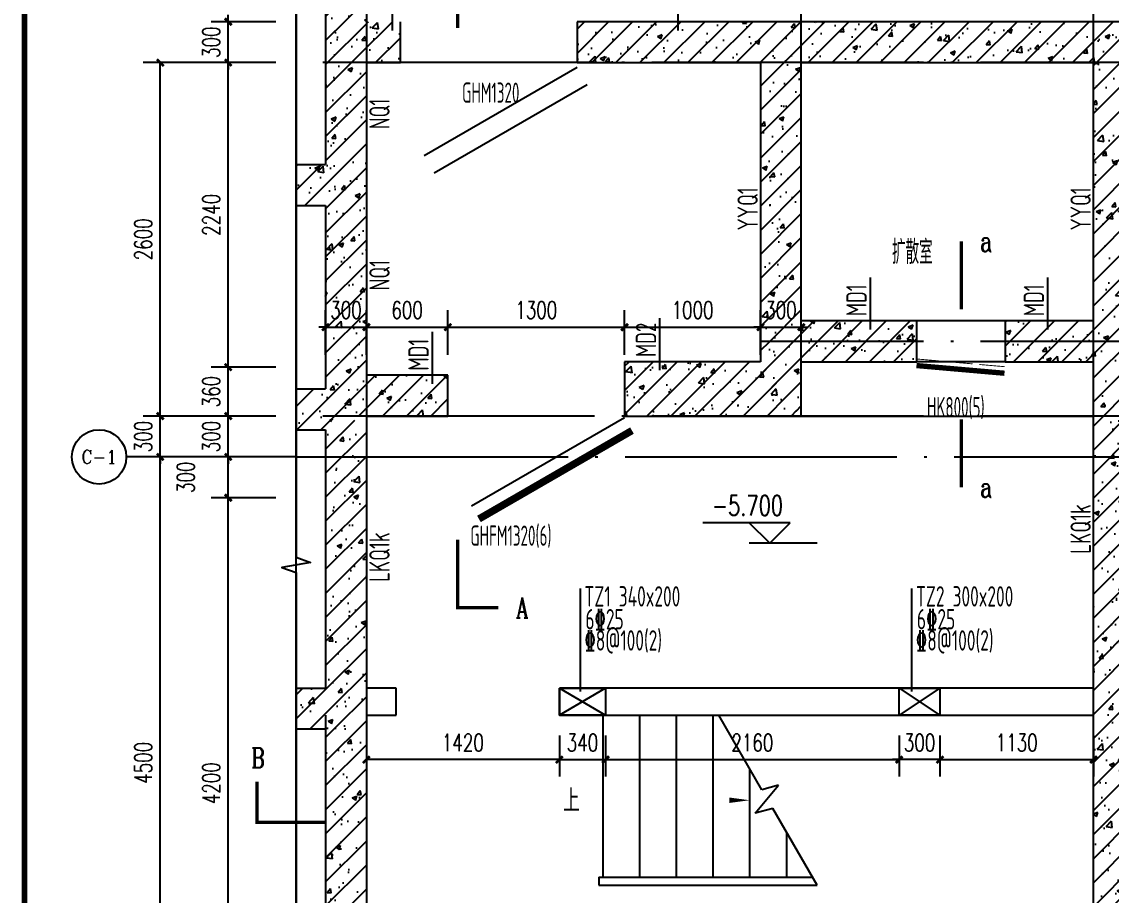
# Model space of a CAD drawing. Extents: x 37906 to 290206, y -18154 to 41246.
# Drawn here: x 249036 to 257051, y 31482 to 37906 of the extents above; entities that cross this region are included whole.
import ezdxf
from ezdxf.enums import TextEntityAlignment as Align

# ---------------------------------------------------------------- set-up
doc = ezdxf.new("R2010")
doc.units = 0
doc.header["$LTSCALE"] = 1000
doc.header["$MEASUREMENT"] = 0
doc.linetypes.add('DOTE', pattern=[2.42, 2, -0.2, 0.02, -0.2])
for name, color, linetype in [('A-DIM_SYMB', 3, 'Continuous'), ('A-PUB_TEXT', 7, 'Continuous'), ('A-STAIR', 3, 'Continuous'), ('A-WALL', 2, 'Continuous'), ('AXIS', 3, 'Continuous'), ('AXIS_TEXT', 7, 'Continuous'), ('DIM_ELEV', 3, 'Continuous'), ('DIM_SYMB', 3, 'Continuous'), ('DOTE', 1, 'DOTE'), ('ECA_TK', 7, 'Continuous'), ('PUB_DIM', 3, 'Continuous'), ('PUB_HATCH', 8, 'Continuous'), ('PUB_TEXT', 7, 'Continuous'), ('RF-M', 7, 'Continuous'), ('RF-MBH', 11, 'Continuous'), ('RF-QT', 30, 'Continuous'), ('TEXT', 7, 'Continuous'), ('tk', 7, 'Continuous'), ('WALL_TEXT', 7, 'Continuous')]:
    doc.layers.add(name, color=color, linetype=linetype)
doc.layers.add('RF-WZ', color=110, linetype='Continuous', lineweight=0)
doc.styles.add('8B2_02', font='tssdeng.shx', dxfattribs={"width": 0.6, "bigfont": 'TSSDCHN.shx'})
doc.styles.add('_TCH_AXIS', font='COMPLEX', dxfattribs={"bigfont": 'GBCBIG'})
doc.styles.add('_TCH_DIM', font='SIMPLEX', dxfattribs={"bigfont": 'GBCBIG'})
doc.styles.add('_TCH_DIM_T3', font='SIMPLEX', dxfattribs={"width": 0.705882, "bigfont": 'GBCBIG'})
doc.styles.add('_TCH_LABEL', font='COMPLEX', dxfattribs={"bigfont": 'GBCBIG'})
doc.styles.add('_TCH_WINDOW', font='tssdeng.shx', dxfattribs={"width": 0.8, "height": 3.5, "bigfont": 'tssdchn.shx'})
doc.styles.add('COMPLEX', font='COMPLEX.shx', dxfattribs={"width": 0.65})
doc.styles.get("Standard").update_dxf_attribs({"font": 'tssdeng2.shx', "width": 0.7, "bigfont": 'hztxt.shx'})
doc.styles.add('TSSD_Rein', font='tssdeng2.shx', dxfattribs={"width": 0.7, "bigfont": 'tssdchn.shx'})
doc.dimstyles.new('_TCH_ARCH&&50', dxfattribs={"dimtxt": 127.5, "dimasz": 50, "dimexe": 125, "dimexo": 150, "dimgap": 61.25, "dimtad": 1, "dimdec": 0, "dimrnd": 5, "dimzin": 0, "dimdsep": 46, "dimtxsty": '_TCH_DIM_T3', "dimblk": 'ARCHTICK', "dimcen": 0.09, "dimclrt": 7, "dimazin": 2, "dimtfac": 1, "dimtdec": 0, "dimtix": 1, "dimtmove": 2, "dimatfit": 3, "dimfxl": 1, "dimtolj": 1, "dimtzin": 0, "dimarcsym": 0})
pattern_1 = [(45, (-1535651.9, -7904.78), (-88.388348, 88.388348), []), (50, (-1535651.9, -7904.78), (358.63009, -31.376067), [37.5, -412.5]), (355, (-1535651.9, -7904.8), (-69.37567, 376.09607), [30, -330]), (100.4514, (-1535622, -7907.4), (289.25469, 344.71977), [31.870095, -350.571056]), (46.1842, (-1535651.9, -7804.8), (533.62052, -82.75951), [56.25, -618.75]), (96.6356, (-1535607.43, -7811.7), (467.33135, 487.05894), [47.80514, -525.8565]), (351.1842, (-1535651.9, -7804.8), (467.33097, 487.0593), [45, -495]), (21, (-1535601.9, -7829.78), (298.453526, -201.309445), [37.5, -412.5]), (326, (-1535601.9, -7829.8), (121.657666, 362.57502), [30, -330]), (71.4514, (-1535577.03, -7846.56), (420.111314, 161.26525), [31.870095, -350.571056]), (37.5, (-1535651.9, -7904.78), (6.079928, 166.446927), [0, -326, 0, -335, 0, -331.25]), (7.5, (-1535651.9, -7904.78), (131.534769, 197.205856), [0, -191, 0, -318.5, 0, -126.25]), (327.5, (-1535763.4, -7904.78), (266.911218, -11.277436), [0, -125, 0, -390, 0, -517.5]), (317.5, (-1535813.4, -7904.78), (291.593085, 50.05249), [0, -162.5, 0, -259, 0, -367.5])]

# ---------------------------------------------------------------- blocks, each defined once
blk = doc.blocks.new('10B_A1E图框')
at = {"layer": 'ECA_TK', "const_width": 0.8}
blk.add_lwpolyline([(831, 10), (831, 584), (18, 584), (18, 10)], close=True, dxfattribs=at)
blk = doc.blocks.new('_ArchTick')
at = {"color": 0, "linetype": 'ByBlock', "const_width": 0.4}
blk.add_lwpolyline([(-0.5, -0.5), (0.5, 0.5)], dxfattribs=at)
blk = doc.blocks.new('*D757')
at = {"layer": 'Defpoints', "color": 0}
for p in [(251571.2, 35659.8), (251271.2, 35305.5), (251571.2, 35305.5)]:
    blk.add_point(p, dxfattribs=at)
at = {"layer": 'PUB_DIM', "color": 0, "lineweight": -2}
for p, q in [((251271.2, 35455.5), (251271.2, 35784.8)), ((251571.2, 35455.5), (251571.2, 35784.8)), ((251271.2, 35659.8), (251221.2, 35659.8)), ((251271.2, 35659.8), (251571.2, 35659.8)), ((251571.2, 35659.8), (251621.2, 35659.8))]:
    blk.add_line(p, q, dxfattribs=at)
at = {"layer": 'PUB_DIM', "color": 0, "lineweight": -2, "xscale": 50, "yscale": 50, "zscale": 50}
blk.add_blockref('_ArchTick', (251271.2, 35659.8), dxfattribs=at)
at = {"layer": 'PUB_DIM', "color": 0, "lineweight": -2, "xscale": 50, "yscale": 50, "zscale": 50, "rotation": 180}
blk.add_blockref('_ArchTick', (251571.2, 35659.8), dxfattribs=at)
at = {"layer": 'PUB_DIM', "color": 7, "insert": (251421.2, 35784.8), "char_height": 127.5, "attachment_point": 5, "style": '_TCH_DIM_T3'}
blk.add_mtext('\\A1;300', dxfattribs=at)
blk = doc.blocks.new('*D758')
at = {"layer": 'Defpoints', "color": 0}
for p in [(252171.2, 35659.8), (251571.2, 35305.5), (252171.2, 35305.5)]:
    blk.add_point(p, dxfattribs=at)
at = {"layer": 'PUB_DIM', "color": 0, "lineweight": -2}
for p, q in [((251571.2, 35455.5), (251571.2, 35784.8)), ((252171.2, 35455.5), (252171.2, 35784.8)), ((251571.2, 35659.8), (252171.2, 35659.8))]:
    blk.add_line(p, q, dxfattribs=at)
at = {"layer": 'PUB_DIM', "color": 0, "lineweight": -2, "xscale": 50, "yscale": 50, "zscale": 50, "rotation": 180}
blk.add_blockref('_ArchTick', (251571.2, 35659.8), dxfattribs=at)
at = {"layer": 'PUB_DIM', "color": 0, "lineweight": -2, "xscale": 50, "yscale": 50, "zscale": 50}
blk.add_blockref('_ArchTick', (252171.2, 35659.8), dxfattribs=at)
at = {"layer": 'PUB_DIM', "color": 7, "insert": (251871.2, 35784.8), "char_height": 127.5, "attachment_point": 5, "style": '_TCH_DIM_T3'}
blk.add_mtext('\\A1;600', dxfattribs=at)
blk = doc.blocks.new('*D759')
at = {"layer": 'Defpoints', "color": 0}
for p in [(253471.2, 35659.8), (252171.2, 35305.5), (253471.2, 35305.5)]:
    blk.add_point(p, dxfattribs=at)
at = {"layer": 'PUB_DIM', "color": 0, "lineweight": -2}
for p, q in [((252171.2, 35455.5), (252171.2, 35784.8)), ((253471.2, 35455.5), (253471.2, 35784.8)), ((252171.2, 35659.8), (253471.2, 35659.8))]:
    blk.add_line(p, q, dxfattribs=at)
at = {"layer": 'PUB_DIM', "color": 0, "lineweight": -2, "xscale": 50, "yscale": 50, "zscale": 50, "rotation": 180}
blk.add_blockref('_ArchTick', (252171.2, 35659.8), dxfattribs=at)
at = {"layer": 'PUB_DIM', "color": 0, "lineweight": -2, "xscale": 50, "yscale": 50, "zscale": 50}
blk.add_blockref('_ArchTick', (253471.2, 35659.8), dxfattribs=at)
at = {"layer": 'PUB_DIM', "color": 7, "insert": (252821.2, 35784.8), "char_height": 127.5, "attachment_point": 5, "style": '_TCH_DIM_T3'}
blk.add_mtext('\\A1;1300', dxfattribs=at)
blk = doc.blocks.new('*D760')
at = {"layer": 'Defpoints', "color": 0}
for p in [(254471.2, 35659.8), (253471.2, 35305.5), (254471.2, 35305.5)]:
    blk.add_point(p, dxfattribs=at)
at = {"layer": 'PUB_DIM', "color": 0, "lineweight": -2}
for p, q in [((253471.2, 35455.5), (253471.2, 35784.8)), ((254471.2, 35455.5), (254471.2, 35784.8)), ((253471.2, 35659.8), (254471.2, 35659.8))]:
    blk.add_line(p, q, dxfattribs=at)
at = {"layer": 'PUB_DIM', "color": 0, "lineweight": -2, "xscale": 50, "yscale": 50, "zscale": 50, "rotation": 180}
blk.add_blockref('_ArchTick', (253471.2, 35659.8), dxfattribs=at)
at = {"layer": 'PUB_DIM', "color": 0, "lineweight": -2, "xscale": 50, "yscale": 50, "zscale": 50}
blk.add_blockref('_ArchTick', (254471.2, 35659.8), dxfattribs=at)
at = {"layer": 'PUB_DIM', "color": 7, "insert": (253971.2, 35784.8), "char_height": 127.5, "attachment_point": 5, "style": '_TCH_DIM_T3'}
blk.add_mtext('\\A1;1000', dxfattribs=at)
blk = doc.blocks.new('*D761')
at = {"layer": 'Defpoints', "color": 0}
for p in [(254771.2, 35659.8), (254471.2, 35305.5), (254771.2, 35305.5)]:
    blk.add_point(p, dxfattribs=at)
at = {"layer": 'PUB_DIM', "color": 0, "lineweight": -2}
for p, q in [((254471.2, 35455.5), (254471.2, 35784.8)), ((254771.2, 35455.5), (254771.2, 35784.8)), ((254471.2, 35659.8), (254421.2, 35659.8)), ((254471.2, 35659.8), (254771.2, 35659.8)), ((254771.2, 35659.8), (254821.2, 35659.8))]:
    blk.add_line(p, q, dxfattribs=at)
at = {"layer": 'PUB_DIM', "color": 0, "lineweight": -2, "xscale": 50, "yscale": 50, "zscale": 50}
blk.add_blockref('_ArchTick', (254471.2, 35659.8), dxfattribs=at)
at = {"layer": 'PUB_DIM', "color": 0, "lineweight": -2, "xscale": 50, "yscale": 50, "zscale": 50, "rotation": 180}
blk.add_blockref('_ArchTick', (254771.2, 35659.8), dxfattribs=at)
at = {"layer": 'PUB_DIM', "color": 7, "insert": (254621.2, 35784.8), "char_height": 127.5, "attachment_point": 5, "style": '_TCH_DIM_T3'}
blk.add_mtext('\\A1;300', dxfattribs=at)
blk = doc.blocks.new('*D774')
at = {"layer": 'Defpoints', "color": 0}
for p in [(250555.1, 37905.5), (251055.1, 37905.5), (251055.1, 37605.5)]:
    blk.add_point(p, dxfattribs=at)
at = {"layer": 'PUB_DIM', "color": 0, "lineweight": -2}
for p, q in [((250555.1, 37905.5), (250555.1, 37955.5)), ((250905.1, 37905.5), (250430.1, 37905.5)), ((250555.1, 37605.5), (250555.1, 37905.5)), ((250905.1, 37605.5), (250430.1, 37605.5)), ((250555.1, 37605.5), (250555.1, 37555.5))]:
    blk.add_line(p, q, dxfattribs=at)
at = {"layer": 'PUB_DIM', "color": 0, "lineweight": -2, "xscale": 50, "yscale": 50, "zscale": 50}
for p, rotation in [((250555.1, 37905.5), 270), ((250555.1, 37605.5), 90)]:
    blk.add_blockref('_ArchTick', p, dxfattribs=dict(at, rotation=rotation))
at = {"layer": 'PUB_DIM', "color": 7, "insert": (250430.1, 37755.5), "char_height": 127.5, "attachment_point": 5, "rotation": 90, "style": '_TCH_DIM_T3'}
blk.add_mtext('\\A1;300', dxfattribs=at)
blk = doc.blocks.new('*D775')
at = {"layer": 'Defpoints', "color": 0}
for p in [(250555.1, 37605.5), (251055.1, 37605.5), (251055.1, 35365.5)]:
    blk.add_point(p, dxfattribs=at)
at = {"layer": 'PUB_DIM', "color": 0, "lineweight": -2}
for p, q in [((250905.1, 37605.5), (250430.1, 37605.5)), ((250555.1, 35365.5), (250555.1, 37605.5)), ((250905.1, 35365.5), (250430.1, 35365.5))]:
    blk.add_line(p, q, dxfattribs=at)
at = {"layer": 'PUB_DIM', "color": 0, "lineweight": -2, "xscale": 50, "yscale": 50, "zscale": 50}
for p, rotation in [((250555.1, 37605.5), 90), ((250555.1, 35365.5), 270)]:
    blk.add_blockref('_ArchTick', p, dxfattribs=dict(at, rotation=rotation))
at = {"layer": 'PUB_DIM', "color": 7, "insert": (250430.1, 36485.5), "char_height": 127.5, "attachment_point": 5, "rotation": 90, "style": '_TCH_DIM_T3'}
blk.add_mtext('\\A1;2240', dxfattribs=at)
blk = doc.blocks.new('*D776')
at = {"layer": 'Defpoints', "color": 0}
for p in [(250555.1, 35365.5), (251055.1, 35365.5), (251055.1, 35005.5)]:
    blk.add_point(p, dxfattribs=at)
at = {"layer": 'PUB_DIM', "color": 0, "lineweight": -2}
for p, q in [((250905.1, 35365.5), (250430.1, 35365.5)), ((250555.1, 35005.5), (250555.1, 35365.5)), ((250905.1, 35005.5), (250430.1, 35005.5))]:
    blk.add_line(p, q, dxfattribs=at)
at = {"layer": 'PUB_DIM', "color": 0, "lineweight": -2, "xscale": 50, "yscale": 50, "zscale": 50}
for p, rotation in [((250555.1, 35365.5), 90), ((250555.1, 35005.5), 270)]:
    blk.add_blockref('_ArchTick', p, dxfattribs=dict(at, rotation=rotation))
at = {"layer": 'PUB_DIM', "color": 7, "insert": (250430.1, 35185.5), "char_height": 127.5, "attachment_point": 5, "rotation": 90, "style": '_TCH_DIM_T3'}
blk.add_mtext('\\A1;360', dxfattribs=at)
blk = doc.blocks.new('*D777')
at = {"layer": 'Defpoints', "color": 0}
for p in [(250555.1, 35005.5), (251055.1, 35005.5), (251055.1, 34705.5)]:
    blk.add_point(p, dxfattribs=at)
at = {"layer": 'PUB_DIM', "color": 0, "lineweight": -2}
for p, q in [((250555.1, 35005.5), (250555.1, 35055.5)), ((250905.1, 35005.5), (250430.1, 35005.5)), ((250555.1, 34705.5), (250555.1, 35005.5)), ((250905.1, 34705.5), (250430.1, 34705.5)), ((250555.1, 34705.5), (250555.1, 34655.5))]:
    blk.add_line(p, q, dxfattribs=at)
at = {"layer": 'PUB_DIM', "color": 0, "lineweight": -2, "xscale": 50, "yscale": 50, "zscale": 50}
for p, rotation in [((250555.1, 35005.5), 270), ((250555.1, 34705.5), 90)]:
    blk.add_blockref('_ArchTick', p, dxfattribs=dict(at, rotation=rotation))
at = {"layer": 'PUB_DIM', "color": 7, "insert": (250430.1, 34855.5), "char_height": 127.5, "attachment_point": 5, "rotation": 90, "style": '_TCH_DIM_T3'}
blk.add_mtext('\\A1;300', dxfattribs=at)
blk = doc.blocks.new('*D778')
at = {"layer": 'Defpoints', "color": 0}
for p in [(250555.1, 34705.5), (251055.1, 34705.5), (251055.1, 34405.5)]:
    blk.add_point(p, dxfattribs=at)
at = {"layer": 'PUB_DIM', "color": 0, "lineweight": -2}
for p, q in [((250905.1, 34705.5), (250430.1, 34705.5)), ((250555.1, 34405.5), (250555.1, 34705.5)), ((250905.1, 34405.5), (250430.1, 34405.5))]:
    blk.add_line(p, q, dxfattribs=at)
at = {"layer": 'PUB_DIM', "color": 0, "lineweight": -2, "xscale": 50, "yscale": 50, "zscale": 50}
for p, rotation in [((250555.1, 34705.5), 90), ((250555.1, 34405.5), 270)]:
    blk.add_blockref('_ArchTick', p, dxfattribs=dict(at, rotation=rotation))
at = {"layer": 'PUB_DIM', "color": 7, "insert": (250242.6, 34555.5), "char_height": 127.5, "attachment_point": 5, "rotation": 90, "style": '_TCH_DIM_T3'}
blk.add_mtext('\\A1;300', dxfattribs=at)
blk = doc.blocks.new('*D779')
at = {"layer": 'Defpoints', "color": 0}
for p in [(250555.1, 34405.5), (251055.1, 34405.5), (251055.1, 30205.5)]:
    blk.add_point(p, dxfattribs=at)
at = {"layer": 'PUB_DIM', "color": 0, "lineweight": -2}
for p, q in [((250905.1, 34405.5), (250430.1, 34405.5)), ((250555.1, 30205.5), (250555.1, 34405.5)), ((250905.1, 30205.5), (250430.1, 30205.5))]:
    blk.add_line(p, q, dxfattribs=at)
at = {"layer": 'PUB_DIM', "color": 0, "lineweight": -2, "xscale": 50, "yscale": 50, "zscale": 50}
for p, rotation in [((250555.1, 34405.5), 90), ((250555.1, 30205.5), 270)]:
    blk.add_blockref('_ArchTick', p, dxfattribs=dict(at, rotation=rotation))
at = {"layer": 'PUB_DIM', "color": 7, "insert": (250430.1, 32305.5), "char_height": 127.5, "attachment_point": 5, "rotation": 90, "style": '_TCH_DIM_T3'}
blk.add_mtext('\\A1;4200', dxfattribs=at)
blk = doc.blocks.new('*D793')
at = {"layer": 'Defpoints', "color": 0}
for p in [(250055.1, 34705.5), (251055.1, 34705.5), (251055.1, 30205.5)]:
    blk.add_point(p, dxfattribs=at)
at = {"layer": 'PUB_DIM', "color": 0, "lineweight": -2}
for p, q in [((250905.1, 34705.5), (249930.1, 34705.5)), ((250055.1, 30205.5), (250055.1, 34705.5)), ((250905.1, 30205.5), (249930.1, 30205.5))]:
    blk.add_line(p, q, dxfattribs=at)
at = {"layer": 'PUB_DIM', "color": 0, "lineweight": -2, "xscale": 50, "yscale": 50, "zscale": 50}
for p, rotation in [((250055.1, 34705.5), 90), ((250055.1, 30205.5), 270)]:
    blk.add_blockref('_ArchTick', p, dxfattribs=dict(at, rotation=rotation))
at = {"layer": 'PUB_DIM', "color": 7, "insert": (249930.1, 32455.5), "char_height": 127.5, "attachment_point": 5, "rotation": 90, "style": '_TCH_DIM_T3'}
blk.add_mtext('\\A1;4500', dxfattribs=at)
blk = doc.blocks.new('*D794')
at = {"layer": 'Defpoints', "color": 0}
for p in [(250055.1, 35005.5), (251055.1, 35005.5), (251055.1, 34705.5)]:
    blk.add_point(p, dxfattribs=at)
at = {"layer": 'PUB_DIM', "color": 0, "lineweight": -2}
for p, q in [((250055.1, 35005.5), (250055.1, 35055.5)), ((250905.1, 35005.5), (249930.1, 35005.5)), ((250055.1, 34705.5), (250055.1, 35005.5)), ((250905.1, 34705.5), (249930.1, 34705.5)), ((250055.1, 34705.5), (250055.1, 34655.5))]:
    blk.add_line(p, q, dxfattribs=at)
at = {"layer": 'PUB_DIM', "color": 0, "lineweight": -2, "xscale": 50, "yscale": 50, "zscale": 50}
for p, rotation in [((250055.1, 35005.5), 270), ((250055.1, 34705.5), 90)]:
    blk.add_blockref('_ArchTick', p, dxfattribs=dict(at, rotation=rotation))
at = {"layer": 'PUB_DIM', "color": 7, "insert": (249930.1, 34855.5), "char_height": 127.5, "attachment_point": 5, "rotation": 90, "style": '_TCH_DIM_T3'}
blk.add_mtext('\\A1;300', dxfattribs=at)
blk = doc.blocks.new('*D795')
at = {"layer": 'Defpoints', "color": 0}
for p in [(250055.1, 37605.5), (251055.1, 37605.5), (251055.1, 35005.5)]:
    blk.add_point(p, dxfattribs=at)
at = {"layer": 'PUB_DIM', "color": 0, "lineweight": -2}
for p, q in [((250905.1, 37605.5), (249930.1, 37605.5)), ((250055.1, 35005.5), (250055.1, 37605.5)), ((250905.1, 35005.5), (249930.1, 35005.5))]:
    blk.add_line(p, q, dxfattribs=at)
at = {"layer": 'PUB_DIM', "color": 0, "lineweight": -2, "xscale": 50, "yscale": 50, "zscale": 50}
for p, rotation in [((250055.1, 37605.5), 90), ((250055.1, 35005.5), 270)]:
    blk.add_blockref('_ArchTick', p, dxfattribs=dict(at, rotation=rotation))
at = {"layer": 'PUB_DIM', "color": 7, "insert": (249930.1, 36305.5), "char_height": 127.5, "attachment_point": 5, "rotation": 90, "style": '_TCH_DIM_T3'}
blk.add_mtext('\\A1;2600', dxfattribs=at)
blk = doc.blocks.new('$DorLib2D$00000180')
at = {"color": 0}
for p, q in [((-0.5571, 0.2418), (0.3089, 0.7418)), ((-0.5, 0.1429), (0.366, 0.6429))]:
    blk.add_line(p, q, dxfattribs=at)
blk = doc.blocks.new('$DorLib2D$00000249')
at = {"color": 0}
for points, const_width in [([(-0.504, 0.274), (0.492, 0.361)], 0.06), ([(-0.156, 0.23), (0.13, 0.255)], 0.01), ([(0.207, 0.262), (0.496, 0.287)], 0.01), ([(-0.5, 0.2), (-0.254, 0.221)], 0.01)]:
    blk.add_lwpolyline(points, dxfattribs=dict(at, const_width=const_width))
blk = doc.blocks.new('$DorLib2D$00000192')
at = {"color": 0}
blk.add_line((-0.5, 0.125), (0.366, 0.625), dxfattribs=at)
at = {"color": 0, "const_width": 0.0417}
blk.add_lwpolyline([(-0.5417, 0.1972), (0.3244, 0.6972)], dxfattribs=at)
blk = doc.blocks.new('_AXISO')
blk.add_circle((0, 0), 0.5)
at = {"layer": 'AXIS_TEXT', "style": 'COMPLEX', "width": 1.041667}
blk.add_attdef('A', text='', height=0.56, dxfattribs=at).set_placement((-0.25, -0.28), (0.25, -0.28), align=Align.FIT)
blk = doc.blocks.new('*D1369')
at = {"layer": 'Defpoints', "color": 0}
for p in [(255791.2, 32805.5), (256921.2, 32805.5), (256921.2, 32479)]:
    blk.add_point(p, dxfattribs=at)
at = {"layer": 'PUB_DIM', "color": 0, "lineweight": -2}
for p, q in [((255791.2, 32655.5), (255791.2, 32354)), ((256921.2, 32655.5), (256921.2, 32354)), ((255791.2, 32479), (256921.2, 32479))]:
    blk.add_line(p, q, dxfattribs=at)
at = {"layer": 'PUB_DIM', "color": 0, "lineweight": -2, "xscale": 50, "yscale": 50, "zscale": 50, "rotation": 180}
blk.add_blockref('_ArchTick', (255791.2, 32479), dxfattribs=at)
at = {"layer": 'PUB_DIM', "color": 0, "lineweight": -2, "xscale": 50, "yscale": 50, "zscale": 50}
blk.add_blockref('_ArchTick', (256921.2, 32479), dxfattribs=at)
at = {"layer": 'PUB_DIM', "color": 7, "insert": (256356.2, 32604), "char_height": 127.5, "attachment_point": 5, "style": '_TCH_DIM_T3'}
blk.add_mtext('\\A1;1130', dxfattribs=at)
blk = doc.blocks.new('*D1370')
at = {"layer": 'Defpoints', "color": 0}
for p in [(255491.2, 32805.5), (255791.2, 32805.5), (255491.2, 32479)]:
    blk.add_point(p, dxfattribs=at)
at = {"layer": 'PUB_DIM', "color": 0, "lineweight": -2}
for p, q in [((255491.2, 32655.5), (255491.2, 32354)), ((255791.2, 32655.5), (255791.2, 32354)), ((255491.2, 32479), (255441.2, 32479)), ((255791.2, 32479), (255491.2, 32479)), ((255791.2, 32479), (255841.2, 32479))]:
    blk.add_line(p, q, dxfattribs=at)
at = {"layer": 'PUB_DIM', "color": 0, "lineweight": -2, "xscale": 50, "yscale": 50, "zscale": 50}
blk.add_blockref('_ArchTick', (255491.2, 32479), dxfattribs=at)
at = {"layer": 'PUB_DIM', "color": 0, "lineweight": -2, "xscale": 50, "yscale": 50, "zscale": 50, "rotation": 180}
blk.add_blockref('_ArchTick', (255791.2, 32479), dxfattribs=at)
at = {"layer": 'PUB_DIM', "color": 7, "insert": (255641.2, 32604), "char_height": 127.5, "attachment_point": 5, "style": '_TCH_DIM_T3'}
blk.add_mtext('\\A1;300', dxfattribs=at)
blk = doc.blocks.new('*D1371')
at = {"layer": 'Defpoints', "color": 0}
for p in [(253331.2, 32805.5), (255491.2, 32805.5), (255491.2, 32479)]:
    blk.add_point(p, dxfattribs=at)
at = {"layer": 'PUB_DIM', "color": 0, "lineweight": -2}
for p, q in [((253331.2, 32655.5), (253331.2, 32354)), ((255491.2, 32655.5), (255491.2, 32354)), ((253331.2, 32479), (255491.2, 32479))]:
    blk.add_line(p, q, dxfattribs=at)
at = {"layer": 'PUB_DIM', "color": 0, "lineweight": -2, "xscale": 50, "yscale": 50, "zscale": 50, "rotation": 180}
blk.add_blockref('_ArchTick', (253331.2, 32479), dxfattribs=at)
at = {"layer": 'PUB_DIM', "color": 0, "lineweight": -2, "xscale": 50, "yscale": 50, "zscale": 50}
blk.add_blockref('_ArchTick', (255491.2, 32479), dxfattribs=at)
at = {"layer": 'PUB_DIM', "color": 7, "insert": (254411.2, 32604), "char_height": 127.5, "attachment_point": 5, "style": '_TCH_DIM_T3'}
blk.add_mtext('\\A1;2160', dxfattribs=at)
blk = doc.blocks.new('*D1372')
at = {"layer": 'Defpoints', "color": 0}
for p in [(252991.2, 32805.5), (253331.2, 32805.5), (253331.2, 32479)]:
    blk.add_point(p, dxfattribs=at)
at = {"layer": 'PUB_DIM', "color": 0, "lineweight": -2}
for p, q in [((252991.2, 32655.5), (252991.2, 32354)), ((253331.2, 32655.5), (253331.2, 32354)), ((252991.2, 32479), (252941.2, 32479)), ((252991.2, 32479), (253331.2, 32479)), ((253331.2, 32479), (253381.2, 32479))]:
    blk.add_line(p, q, dxfattribs=at)
at = {"layer": 'PUB_DIM', "color": 0, "lineweight": -2, "xscale": 50, "yscale": 50, "zscale": 50}
blk.add_blockref('_ArchTick', (252991.2, 32479), dxfattribs=at)
at = {"layer": 'PUB_DIM', "color": 0, "lineweight": -2, "xscale": 50, "yscale": 50, "zscale": 50, "rotation": 180}
blk.add_blockref('_ArchTick', (253331.2, 32479), dxfattribs=at)
at = {"layer": 'PUB_DIM', "color": 7, "insert": (253161.2, 32604), "char_height": 127.5, "attachment_point": 5, "style": '_TCH_DIM_T3'}
blk.add_mtext('\\A1;340', dxfattribs=at)
blk = doc.blocks.new('*D1373')
at = {"layer": 'Defpoints', "color": 0}
for p in [(251571.2, 32805.5), (252991.2, 32805.5), (251571.2, 32479)]:
    blk.add_point(p, dxfattribs=at)
at = {"layer": 'PUB_DIM', "color": 0, "lineweight": -2}
for p, q in [((251571.2, 32655.5), (251571.2, 32354)), ((252991.2, 32655.5), (252991.2, 32354)), ((252991.2, 32479), (251571.2, 32479))]:
    blk.add_line(p, q, dxfattribs=at)
at = {"layer": 'PUB_DIM', "color": 0, "lineweight": -2, "xscale": 50, "yscale": 50, "zscale": 50, "rotation": 180}
blk.add_blockref('_ArchTick', (251571.2, 32479), dxfattribs=at)
at = {"layer": 'PUB_DIM', "color": 0, "lineweight": -2, "xscale": 50, "yscale": 50, "zscale": 50}
blk.add_blockref('_ArchTick', (252991.2, 32479), dxfattribs=at)
at = {"layer": 'PUB_DIM', "color": 7, "insert": (252281.2, 32604), "char_height": 127.5, "attachment_point": 5, "style": '_TCH_DIM_T3'}
blk.add_mtext('\\A1;1420', dxfattribs=at)

msp = doc.modelspace()

# ---------------------------------------------------------------- hatches: boundary and pattern name
at = {"layer": 'PUB_HATCH'}
h = msp.add_hatch(dxfattribs=at)
h.set_pattern_fill('钢筋混凝土', color=256, scale=50, style=0)
h.set_pattern_definition(pattern_1)
h.paths.add_polyline_path([(251471.2, 37705.5), (251571.2, 37905.5), (251571.2, 38516.7), (251271.2, 38516.7), (251271.2, 37605.5)])
h = msp.add_hatch(dxfattribs=at)
h.set_pattern_fill('钢筋混凝土', color=256, scale=50, style=0)
h.set_pattern_definition(pattern_1)
h.paths.add_polyline_path([(251571.2, 37605.5), (251821.2, 37605.5), (251821.2, 37905.5), (251571.2, 37905.5), (251471.2, 37705.5)])
h = msp.add_hatch(dxfattribs=at)
h.set_pattern_fill('钢筋混凝土', color=256, scale=50, style=0)
h.set_pattern_definition(pattern_1)
h.paths.add_polyline_path([(254771.2, 37905.5), (253121.2, 37905.5), (253121.2, 37605.5), (254471.2, 37605.5), (254671.2, 37705.5)])
h = msp.add_hatch(dxfattribs=at)
h.set_pattern_fill('钢筋混凝土', color=256, scale=50, style=0)
h.set_pattern_definition(pattern_1)
h.paths.add_polyline_path([(254671.2, 37705.5), (254771.2, 37605.5), (256921.2, 37605.5), (257221.2, 37905.5), (254771.2, 37905.5)])
h = msp.add_hatch(dxfattribs=at)
h.set_pattern_fill('钢筋混凝土', color=256, scale=50, style=0)
h.set_pattern_definition(pattern_1)
h.paths.add_polyline_path([(257221.2, 37905.5), (256921.2, 37605.5), (256921.2, 35705.5), (256981.2, 35555.5), (257221.2, 35555.5)])
h = msp.add_hatch(dxfattribs=at)
h.set_pattern_fill('钢筋混凝土', color=256, scale=50, style=0)
h.set_pattern_definition(pattern_1)
h.paths.add_polyline_path([(251371.2, 36705.5), (251571.2, 36705.5), (251571.2, 37605.5), (251471.2, 37705.5), (251271.2, 37605.5), (251271.2, 36855.5)])
h = msp.add_hatch(dxfattribs=at)
h.set_pattern_fill('钢筋混凝土', color=256, scale=50, style=0)
h.set_pattern_definition(pattern_1)
h.paths.add_polyline_path([(254711.2, 35555.5), (254771.2, 35705.5), (254771.2, 37605.5), (254671.2, 37705.5), (254471.2, 37605.5), (254471.2, 35555.5)])
h = msp.add_hatch(dxfattribs=at)
h.set_pattern_fill('钢筋混凝土', color=256, scale=50, style=0)
h.set_pattern_definition(pattern_1)
h.paths.add_polyline_path([(251055.1, 36555.5), (251271.2, 36555.5), (251371.2, 36705.5), (251271.2, 36855.5), (251055.1, 36855.5)])
h = msp.add_hatch(dxfattribs=at)
h.set_pattern_fill('钢筋混凝土', color=256, scale=50, style=0)
h.set_pattern_definition(pattern_1)
h.paths.add_polyline_path([(251371.2, 35055.5), (251571.2, 35055.5), (251571.2, 36705.5), (251371.2, 36705.5), (251271.2, 36555.5), (251271.2, 35205.5)])
h = msp.add_hatch(dxfattribs=at)
h.set_pattern_fill('钢筋混凝土', color=256, scale=50, style=0)
h.set_pattern_definition(pattern_1)
h.paths.add_polyline_path([(254771.2, 35405.5), (255621.2, 35405.5), (255621.2, 35705.5), (254771.2, 35705.5), (254711.2, 35555.5)])
h = msp.add_hatch(dxfattribs=at)
h.set_pattern_fill('钢筋混凝土', color=256, scale=50, style=0)
h.set_pattern_definition(pattern_1)
h.paths.add_polyline_path([(256921.2, 35705.5), (256271.2, 35705.5), (256271.2, 35405.5), (256921.2, 35405.5), (256981.2, 35555.5)])
h = msp.add_hatch(dxfattribs=at)
h.set_pattern_fill('钢筋混凝土', color=256, scale=50, style=0)
h.set_pattern_definition(pattern_1)
h.paths.add_polyline_path([(254471.2, 35305.5), (254771.2, 35005.5), (254771.2, 35405.5), (254711.2, 35555.5), (254471.2, 35555.5)])
h = msp.add_hatch(dxfattribs=at)
h.set_pattern_fill('钢筋混凝土', color=256, scale=50, style=0)
h.set_pattern_definition(pattern_1)
h.paths.add_polyline_path([(256981.2, 35555.5), (256921.2, 35405.5), (256921.2, 32805.5), (257121.2, 32905.5), (257221.2, 33105.5), (257221.2, 35555.5)])
h = msp.add_hatch(dxfattribs=at)
h.set_pattern_fill('钢筋混凝土', color=256, scale=50, style=0)
h.set_pattern_definition(pattern_1)
h.paths.add_polyline_path([(254471.2, 35405.5), (253971.2, 35405.5), (253471.2, 35405.5), (253471.2, 35005.5), (254771.2, 35005.5)])
h = msp.add_hatch(dxfattribs=at)
h.set_pattern_fill('钢筋混凝土', color=256, scale=50, style=0)
h.set_pattern_definition(pattern_1)
h.paths.add_polyline_path([(251571.2, 35005.5), (251871.2, 35005.5), (252171.2, 35005.5), (252171.2, 35305.5), (251571.2, 35305.5), (251511.2, 35125.5)])
h = msp.add_hatch(dxfattribs=at)
h.set_pattern_fill('钢筋混凝土', color=256, scale=50, style=0)
h.set_pattern_definition(pattern_1)
h.paths.add_polyline_path([(251055.1, 34905.5), (251271.2, 34905.5), (251371.2, 35055.5), (251271.2, 35205.5), (251055.1, 35205.5)])
h = msp.add_hatch(dxfattribs=at)
h.set_pattern_fill('钢筋混凝土', color=256, scale=50, style=0)
h.set_pattern_definition(pattern_1)
h.paths.add_polyline_path([(251271.2, 35005.5), (251571.2, 35005.5), (251511.2, 35125.5)])
h = msp.add_hatch(dxfattribs=at)
h.set_pattern_fill('钢筋混凝土', color=256, scale=50, style=0)
h.set_pattern_definition(pattern_1)
h.paths.add_polyline_path([(251571.2, 35005.5), (251271.2, 34905.5), (251271.2, 33005.5), (251331.2, 32855.5), (251571.2, 32855.5)])
h = msp.add_hatch(dxfattribs=at)
h.set_pattern_fill('钢筋混凝土', color=256, scale=50, style=0)
h.set_pattern_definition(pattern_1)
h.paths.add_polyline_path([(251055.1, 32705.5), (251271.2, 32705.5), (251331.2, 32855.5), (251271.2, 33005.5), (251055.1, 33005.5)])
h = msp.add_hatch(dxfattribs=at)
h.set_pattern_fill('钢筋混凝土', color=256, scale=50, style=0)
h.set_pattern_definition(pattern_1)
h.paths.add_polyline_path([(257121.2, 32905.5), (256921.2, 32805.5), (256921.2, 30205.5), (257021.2, 30105.5), (257221.2, 30205.5), (257221.2, 32805.5)])
h = msp.add_hatch(dxfattribs=at)
h.set_pattern_fill('钢筋混凝土', color=256, scale=50, style=0)
h.set_pattern_definition(pattern_1)
h.paths.add_polyline_path([(251271.2, 32805.5), (251571.2, 32805.5), (251571.2, 32855.5), (251331.2, 32855.5), (251271.2, 32705.5)])
h = msp.add_hatch(dxfattribs=at)
h.set_pattern_fill('钢筋混凝土', color=256, scale=50, style=0)
h.set_pattern_definition(pattern_1)
h.paths.add_polyline_path([(251371.2, 30105.5), (251571.2, 30205.5), (251571.2, 32805.5), (251271.2, 32805.5), (251271.2, 30205.5)])

# ---------------------------------------------------------------- linework, layer by layer
for p, q in [((251760.7, 38225.5), (251760.7, 37842.3)), ((253863.5, 38225.5), (253863.5, 37842.3)), ((255276.6, 36025.5), (255276.6, 35642.3)), ((256582, 36025.5), (256582, 35642.3)), ((253727.6, 35725.5), (253727.6, 35342.3)), ((252054.5, 35625.5), (252054.5, 35242.3)), ((253145.5, 32980.9), (253145.5, 33736.6)), ((255584.5, 32980.9), (255584.5, 33736.6)), ((252991.2, 33005.5), (253331.2, 32805.5)), ((253331.2, 33005.5), (252991.2, 32805.5)), ((255491.2, 33005.5), (255791.2, 32805.5)), ((255791.2, 33005.5), (255491.2, 32805.5))]:
    msp.add_line(p, q)
for points in [[(251055.1, 38516.7), (258090.5, 38516.7), (258090.5, 29306.7), (251055.1, 29306.7)], [(252991.2, 33005.5), (253331.2, 33005.5), (253331.2, 32805.5), (252991.2, 32805.5)], [(255491.2, 33005.5), (255791.2, 33005.5), (255791.2, 32805.5), (255491.2, 32805.5)]]:
    msp.add_lwpolyline(points, close=True)
at = {"color": 4}
msp.add_lwpolyline([(254771.2, 35005.5), (256921.2, 35005.5)], dxfattribs=at)
at = {"layer": 'A-DIM_SYMB'}
msp.add_lwpolyline([(253176.2, 32180.5, 0, 0, 0), (254391.2, 32180.5, 0, 40, 0), (254241.2, 32180.5, 0, 0, 0)], format="xyseb", dxfattribs=at)
at = {"layer": 'A-STAIR'}
for p, q in [((253311.2, 32805.5), (254165.3, 32805.5)), ((253311.2, 32805.5), (253311.2, 31615.5)), ((253581.2, 32805.5), (253581.2, 31615.5)), ((253851.2, 32805.5), (253851.2, 31615.5)), ((254121.2, 32805.5), (254121.2, 31615.5)), ((254481.3, 32258.3), (254165.3, 32805.5)), ((254391.2, 32414.3), (254391.2, 31615.5)), ((254430.7, 32085), (254603.6, 32291.1)), ((254603.6, 32291.1), (254481.3, 32258.3)), ((254561.1, 32120), (254430.7, 32085)), ((254887, 31555.5), (254561.1, 32120)), ((254661.2, 31946.7), (254661.2, 31615.5)), ((253281.2, 31615.5), (254852.4, 31615.5)), ((253281.2, 31615.5), (253281.2, 31555.5)), ((253281.2, 31555.5), (254887, 31555.5)), ((253311.2, 31555.5), (254887, 31555.5))]:
    msp.add_line(p, q, dxfattribs=at)
at = {"layer": 'A-WALL'}
for p, q in [((251791.2, 33005.5), (251571.2, 33005.5)), ((251791.2, 32805.5), (251791.2, 33005.5)), ((256921.2, 33005.5), (252991.2, 33005.5)), ((252991.2, 33005.5), (252991.2, 32805.5)), ((251571.2, 32805.5), (251791.2, 32805.5)), ((252991.2, 32805.5), (256921.2, 32805.5))]:
    msp.add_line(p, q, dxfattribs=at)
at = {"layer": 'AXIS'}
msp.add_line((251055.1, 34705.5), (249805.1, 34705.5), dxfattribs=at)
at = {"layer": 'DIM_ELEV'}
for p, q in [((254688.5, 34221.4), (254047.6, 34221.4)), ((254538.5, 34071.4), (254388.5, 34221.4)), ((254538.5, 34071.4), (254688.5, 34221.4)), ((254888.5, 34071.4), (254388.5, 34071.4))]:
    msp.add_line(p, q, dxfattribs=at)
at = {"layer": 'DIM_SYMB'}
msp.add_lwpolyline([(251055.1, 38816.7), (251055.1, 33968), (251160.1, 33929.8), (250950.1, 33892.7), (251055.1, 33855.5), (251055.1, 29006.7)], dxfattribs=at)
at = {"layer": 'DIM_SYMB', "const_width": 25}
for points in [[(252542.5, 38360.3), (252242.5, 38360.3), (252242.5, 37860.3)], [(255949.1, 36291.7), (255949.1, 35791.7)], [(255949.1, 34982.9), (255949.1, 34482.9)], [(252242.5, 34097.4), (252242.5, 33597.4), (252542.5, 33597.4)], [(250766.5, 32317.1), (250766.5, 32017.1), (251266.5, 32017.1)]]:
    msp.add_lwpolyline(points, dxfattribs=at)
at = {"layer": 'DOTE'}
for p, q in [((251571.2, 38516.7), (251571.2, 29306.7)), ((254771.2, 35005.5), (254771.2, 38516.7)), ((256921.2, 29306.7), (256921.2, 38516.7)), ((258090.5, 37605.5), (251055.1, 37605.5)), ((258090.5, 35555.5), (254471.2, 35555.5)), ((258090.5, 35005.5), (251055.1, 35005.5)), ((251055.1, 34705.5), (258090.5, 34705.5))]:
    msp.add_line(p, q, dxfattribs=at)
at = {"layer": 'RF-M'}
for p, q in [((256271.2, 35705.5), (255621.2, 35705.5)), ((256271.2, 35405.5), (255621.2, 35405.5))]:
    msp.add_line(p, q, dxfattribs=at)
at = {"layer": 'RF-M', "lineweight": 15}
msp.add_line((255346.2, 35005.5), (256346.2, 35005.5), dxfattribs=at)
at = {"layer": 'RF-QT'}
for p, q in [((251271.2, 38516.7), (251271.2, 36855.5)), ((251571.2, 38516.7), (251571.2, 37905.5)), ((251821.2, 37605.5), (251821.2, 37905.5)), ((257221.2, 37905.5), (253121.2, 37905.5)), ((253121.2, 37905.5), (253121.2, 37605.5)), ((251571.2, 37605.5), (251821.2, 37605.5)), ((251571.2, 37605.5), (251571.2, 35055.5)), ((253121.2, 37605.5), (254471.2, 37605.5)), ((254471.2, 37605.5), (254471.2, 35405.5)), ((254771.2, 37605.5), (256921.2, 37605.5)), ((254771.2, 35705.5), (254771.2, 37605.5)), ((256921.2, 35705.5), (256921.2, 37605.5)), ((251055.1, 36855.5), (251271.2, 36855.5)), ((251055.1, 36855.5), (251055.1, 36555.5)), ((251055.1, 36555.5), (251271.2, 36555.5)), ((251271.2, 36555.5), (251271.2, 35205.5)), ((255621.2, 35705.5), (254771.2, 35705.5)), ((255621.2, 35405.5), (255621.2, 35705.5)), ((256921.2, 35705.5), (256271.2, 35705.5)), ((256271.2, 35705.5), (256271.2, 35405.5)), ((254471.2, 35405.5), (253471.2, 35405.5)), ((253471.2, 35405.5), (253471.2, 35005.5)), ((254771.2, 35405.5), (255621.2, 35405.5)), ((254771.2, 35005.5), (254771.2, 35405.5)), ((256271.2, 35405.5), (256921.2, 35405.5)), ((256921.2, 30205.5), (256921.2, 35405.5)), ((252171.2, 35305.5), (251571.2, 35305.5)), ((252171.2, 35005.5), (252171.2, 35305.5)), ((251055.1, 35205.5), (251271.2, 35205.5)), ((251055.1, 35205.5), (251055.1, 34905.5)), ((251571.2, 35005.5), (252171.2, 35005.5)), ((251571.2, 35005.5), (251571.2, 30205.5)), ((253471.2, 35005.5), (254771.2, 35005.5)), ((251055.1, 34905.5), (251271.2, 34905.5)), ((251271.2, 34905.5), (251271.2, 33005.5)), ((251055.1, 33005.5), (251271.2, 33005.5)), ((251055.1, 33005.5), (251055.1, 32705.5)), ((251271.2, 32805.5), (251271.2, 30205.5)), ((251055.1, 32705.5), (251271.2, 32705.5))]:
    msp.add_line(p, q, dxfattribs=at)

# ---------------------------------------------------------------- block references
at = {"layer": 'AXIS'}
ref = msp.add_blockref('_AXISO', (249605.1, 34705.5), dxfattribs=dict(at, xscale=400, yscale=400, zscale=400))
ref.add_attrib('A', 'C-1', dxfattribs={"layer": 'AXIS_TEXT', "height": 98.31, "style": '_TCH_AXIS'}).set_placement((249474, 34656.3), (249736.2, 34656.3), align=Align.FIT)
at = {"layer": 'RF-M'}
ref = msp.add_blockref('$DorLib2D$00000180', (252471.2, 37755.5), dxfattribs=dict(at, xscale=-1300, yscale=-1300, zscale=300))
ref.add_attrib('A', 'GHM1320', (252275.7, 37310), dxfattribs={"layer": 'RF-MBH', "height": 148.75, "style": '_TCH_WINDOW', "width": 0.564706})
at = {"layer": 'RF-M', "lineweight": 15}
ref = msp.add_blockref('$DorLib2D$00000249', (255946.2, 35555.5), dxfattribs=dict(at, xscale=-650, yscale=650, zscale=300, rotation=180))
ref.add_attrib('A', 'HK800(5)', (255695.8, 34997.4), dxfattribs={"layer": 'RF-MBH', "lineweight": 15, "height": 148.75, "style": '_TCH_WINDOW', "width": 0.564706})
at = {"layer": 'RF-M'}
ref = msp.add_blockref('$DorLib2D$00000192', (252821.2, 35155.5), dxfattribs=dict(at, xscale=1300, yscale=1300, zscale=300, rotation=179.9999999996493))
ref.add_attrib('A', 'GHFM1320(6)', (252336.2, 34051.9), dxfattribs={"layer": 'RF-MBH', "height": 148.75, "rotation": 360, "style": '_TCH_WINDOW', "width": 0.564706})
at = {"layer": 'tk', "xscale": 50, "yscale": 50, "zscale": 50}
msp.add_blockref('10B_A1E图框', (248156.2, 11546.3), dxfattribs=at)

# ---------------------------------------------------------------- texts
at = {"width": 0.7}
for s, p in [('MD1', (255252, 35739.9)), ('MD1', (256557.4, 35739.9)), ('MD2', (253703, 35439.9)), ('MD1', (252029.9, 35339.9))]:
    msp.add_text(s, height=150, rotation=90, dxfattribs=at).set_placement(p)
at = {"layer": 'A-PUB_TEXT', "style": '_TCH_DIM'}
msp.add_text('上', height=168.8, dxfattribs=at).set_placement((253019.4, 32093))
at = {"layer": 'PUB_TEXT', "width": 0.705882}
for s, height, style, p in [('a', 148.8, '_TCH_LABEL', (256086.6, 36217.3)), ('a', 148.8, '_TCH_LABEL', (256086.6, 34408.5)), ('-5.700', 148.75, '_TCH_DIM', (254115.1, 34273.9)), ('A', 148.8, '_TCH_LABEL', (252672.5, 33523)), ('B', 148.8, '_TCH_LABEL', (250724, 32417.7))]:
    msp.add_text(s, height=height, dxfattribs=dict(at, style=style)).set_placement(p)
at = {"layer": 'RF-WZ', "style": '8B2_02', "width": 0.6}
msp.add_text('扩散室', height=175, dxfattribs=at).set_placement((255438.6, 36124.5))
at = {"layer": 'TEXT', "color": 4, "ltscale": 100, "style": 'TSSD_Rein', "width": 0.7}
for s, p in [('NQ1', (251742.6, 37116.1)), ('YYQ1', (254451.3, 36370.7)), ('YYQ1', (256901.3, 36370.7)), ('NQ1', (251742.6, 35930.2)), ('LKQ1k', (256901.3, 33993.3)), ('LKQ1k', (251742.6, 33786.1))]:
    msp.add_text(s, height=150, rotation=90, dxfattribs=at).set_placement(p)
at = {"layer": 'WALL_TEXT', "linetype": 'ByBlock', "style": 'TSSD_Rein', "width": 0.65}
for s, p in [('TZ1 340x200', (253175.5, 33604.9)), ('TZ2 300x200', (255614.5, 33604.9)), ('6%%13225', (253182.6, 33437)), ('6%%13225', (255621.6, 33437)), ('%%1328@100(2)', (253175.5, 33280.9)), ('%%1328@100(2)', (255614.5, 33280.9))]:
    msp.add_text(s, height=150, dxfattribs=at).set_placement(p)

# ---------------------------------------------------------------- dimensions: what is measured, and where the dimension line sits
at = {"layer": 'PUB_DIM'}
for p1, p2, distance, picture, middle in [((251055.1, 37605.5), (251055.1, 37905.5), 500, '*D774', (250430.1, 37755.5)), ((251055.1, 35005.5), (251055.1, 37605.5), 1000, '*D795', (249930.1, 36305.5)), ((251055.1, 35365.5), (251055.1, 37605.5), 500, '*D775', (250430.1, 36485.5)), ((251271.2, 35305.5), (251571.2, 35305.5), 354.3, '*D757', (251421.2, 35784.8)), ((251571.2, 35305.5), (252171.2, 35305.5), 354.3, '*D758', (251871.2, 35784.8)), ((252171.2, 35305.5), (253471.2, 35305.5), 354.3, '*D759', (252821.2, 35784.8)), ((253471.2, 35305.5), (254471.2, 35305.5), 354.3, '*D760', (253971.2, 35784.8)), ((254471.2, 35305.5), (254771.2, 35305.5), 354.3, '*D761', (254621.2, 35784.8)), ((251055.1, 35005.5), (251055.1, 35365.5), 500, '*D776', (250430.1, 35185.5)), ((251055.1, 34705.5), (251055.1, 35005.5), 1000, '*D794', (249930.1, 34855.5)), ((251055.1, 34705.5), (251055.1, 35005.5), 500, '*D777', (250430.1, 34855.5)), ((251055.1, 30205.5), (251055.1, 34705.5), 1000, '*D793', (249930.1, 32455.5)), ((251055.1, 30205.5), (251055.1, 34405.5), 500, '*D779', (250430.1, 32305.5))]:
    dim = msp.add_aligned_dim(p1=p1, p2=p2, distance=distance, dimstyle='_TCH_ARCH&&50', dxfattribs=at)
    dim.commit()
    dim.dimension.update_dxf_attribs({"geometry": picture, "text_midpoint": middle})
dim = msp.add_linear_dim(base=(250555.1, 34705.5), p1=(251055.1, 34405.5), p2=(251055.1, 34705.5), angle=90, dimstyle='_TCH_ARCH&&50', dxfattribs=at)
dim.commit()
dim.dimension.update_dxf_attribs({"geometry": '*D778', "text_midpoint": (250242.6, 34555.5), "dimtype": 161})
for base, p1, p2, angle, picture, middle in [((251571.2, 32479), (252991.2, 32805.5), (251571.2, 32805.5), 180, '*D1373', (252281.2, 32604)), ((253331.2, 32479), (252991.2, 32805.5), (253331.2, 32805.5), 0, '*D1372', (253161.2, 32604)), ((255491.2, 32479), (253331.2, 32805.5), (255491.2, 32805.5), 0, '*D1371', (254411.2, 32604)), ((255491.2, 32479), (255791.2, 32805.5), (255491.2, 32805.5), 180, '*D1370', (255641.2, 32604))]:
    dim = msp.add_linear_dim(base=base, p1=p1, p2=p2, angle=angle, dimstyle='_TCH_ARCH&&50', dxfattribs=at)
    dim.commit()
    dim.dimension.update_dxf_attribs({"geometry": picture, "text_midpoint": middle})
dim = msp.add_linear_dim(base=(256921.2, 32479), p1=(255791.2, 32805.5), p2=(256921.2, 32805.5), dimstyle='_TCH_ARCH&&50', dxfattribs=at)
dim.commit()
dim.dimension.update_dxf_attribs({"geometry": '*D1369', "text_midpoint": (256356.2, 32604)})

doc.saveas('drawing.dxf')
